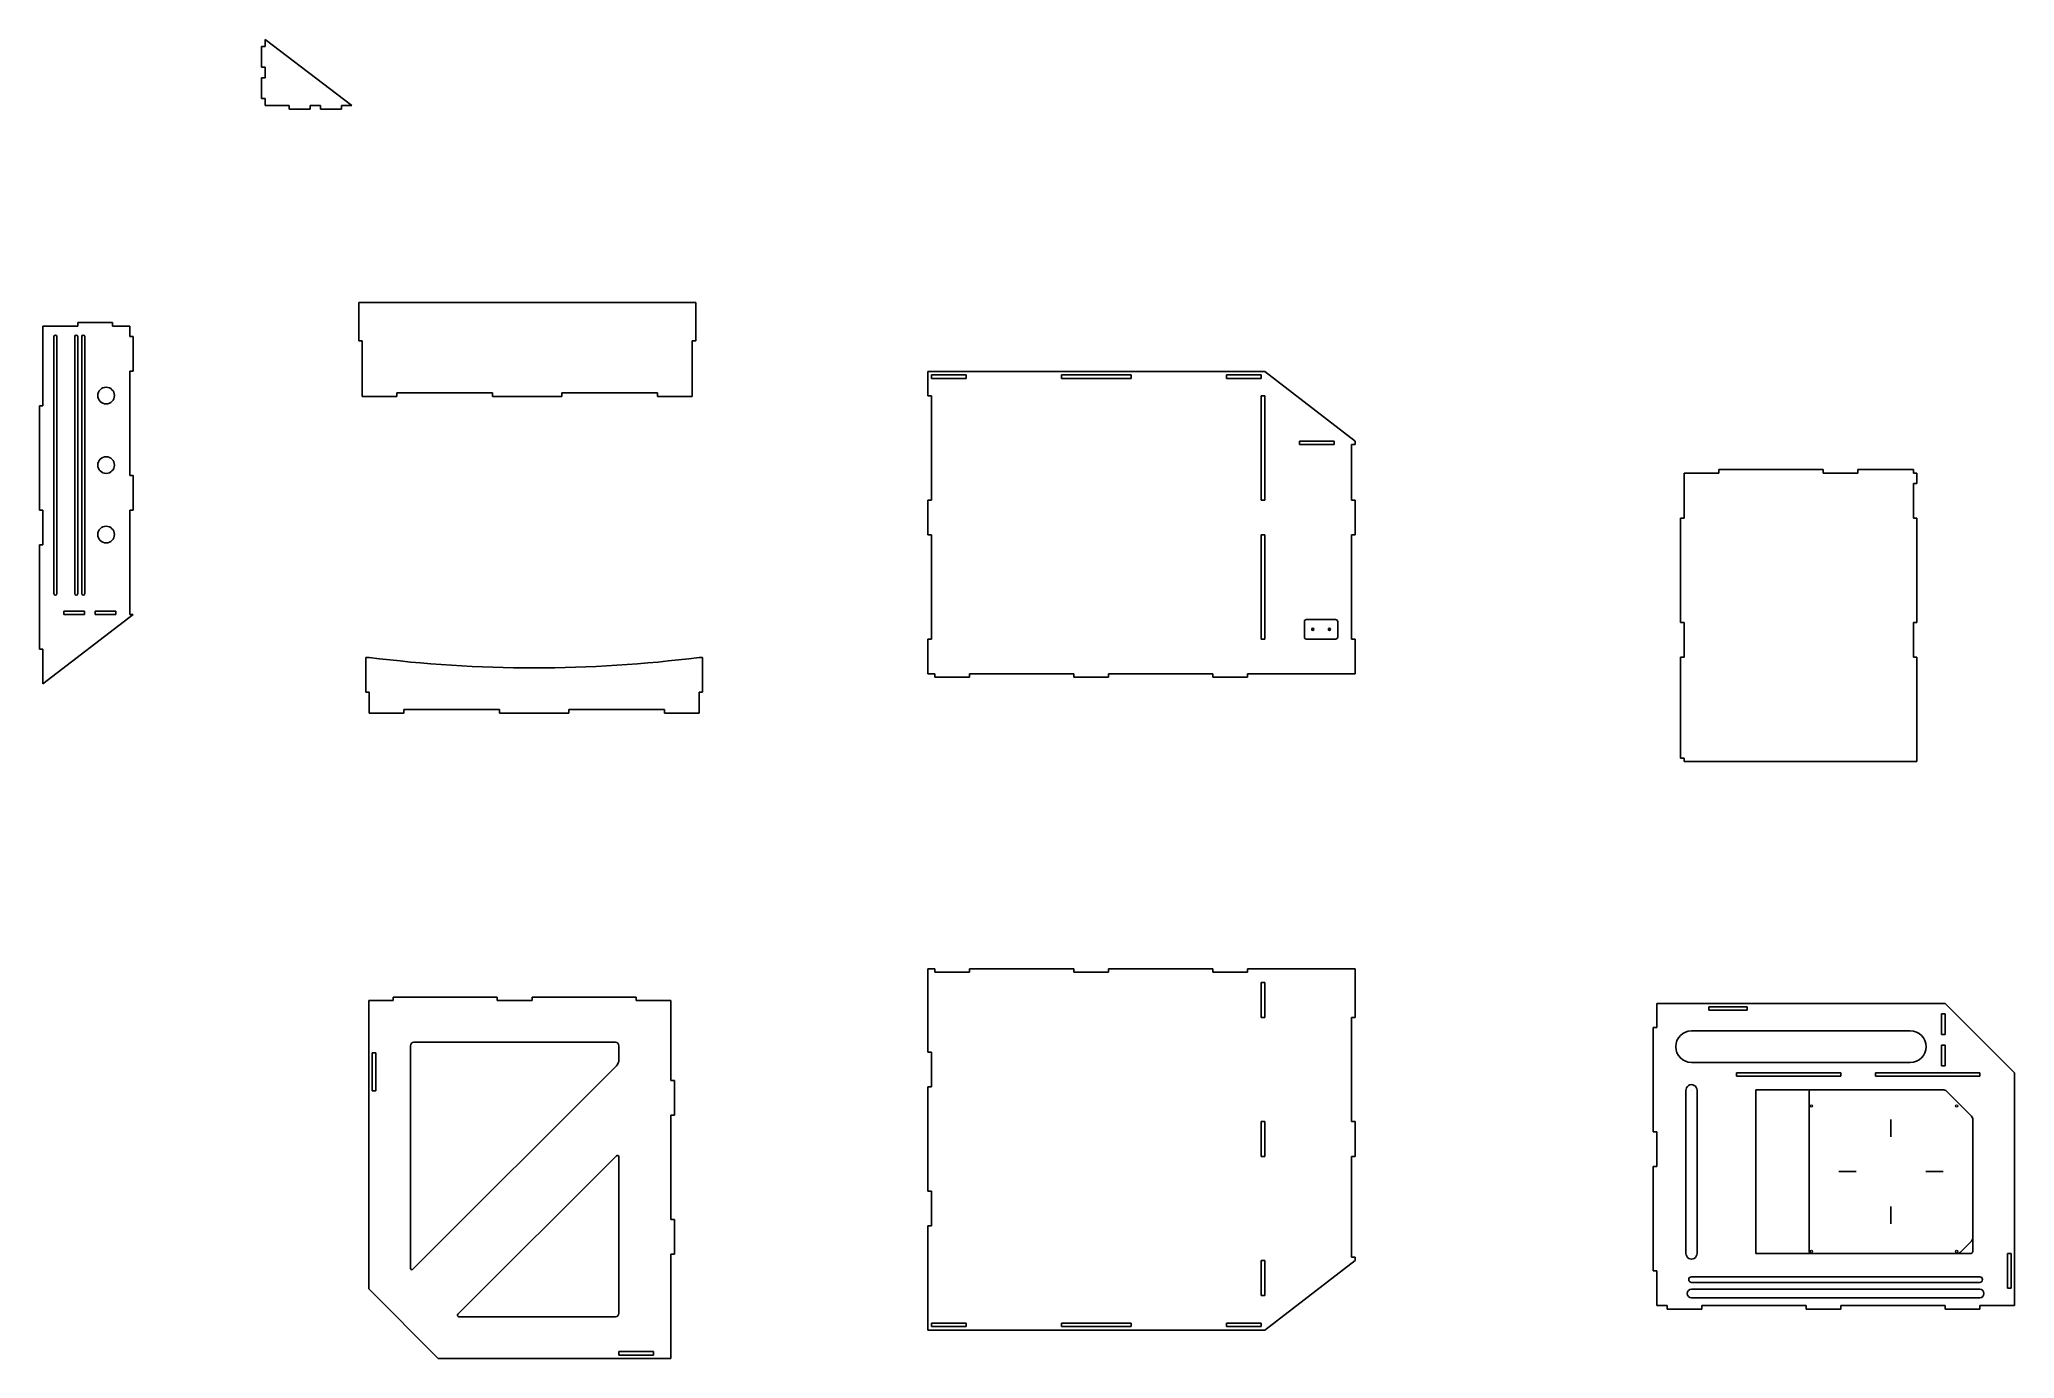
# Model space of a CAD drawing. Header units: millimetres. Extents: x 61 to 2904, y 988 to 2886.
import ezdxf

# ---------------------------------------------------------------- set-up
doc = ezdxf.new("R2010")
doc.units = ezdxf.units.MM

msp = doc.modelspace()

# ---------------------------------------------------------------- linework, layer by layer
at = {"color": 7}
for p, q in [((385.7, 2876.3), (380.7, 2876.3)), ((380.7, 2876.3), (380.7, 2846.3)), ((385.7, 2886.3), (510.7, 2791.3)), ((385.7, 2876.3), (385.7, 2886.3)), ((380.7, 2846.3), (385.7, 2846.3)), ((385.7, 2846.3), (385.7, 2831.3)), ((385.7, 2831.3), (380.7, 2831.3)), ((380.7, 2831.3), (380.7, 2801.3)), ((380.7, 2801.3), (385.7, 2801.3)), ((385.7, 2801.3), (385.7, 2791.3)), ((385.7, 2791.3), (420.7, 2791.3)), ((420.7, 2786.3), (420.7, 2791.3)), ((465.7, 2791.3), (450.7, 2791.3)), ((450.7, 2791.3), (450.7, 2786.3)), ((465.7, 2786.3), (465.7, 2791.3)), ((510.7, 2791.3), (495.7, 2791.3)), ((495.7, 2791.3), (495.7, 2786.3)), ((450.7, 2786.3), (420.7, 2786.3)), ((495.7, 2786.3), (465.7, 2786.3)), ((66, 2359), (66, 2474)), ((66, 2474), (116, 2474)), ((116, 2474), (116, 2479)), ((116, 2479), (166, 2479)), ((166, 2479), (166, 2474)), ((191, 2474), (166, 2474)), ((191, 2459), (191, 2474)), ((81.9, 2459), (81.9, 2089)), ((86.1, 2089), (86.1, 2459)), ((111.9, 2459), (111.9, 2089)), ((116.1, 2089), (116.1, 2459)), ((121.9, 2459), (121.9, 2089)), ((126.1, 2089), (126.1, 2459)), ((196, 2459), (191, 2459)), ((196, 2409), (196, 2459)), ((191, 2259), (191, 2409)), ((191, 2409), (196, 2409)), ((61, 2209), (61, 2359)), ((61, 2359), (66, 2359)), ((156.9, 2274), (156.9, 2274)), ((196, 2259), (191, 2259)), ((196, 2209), (196, 2259)), ((66, 2209), (61, 2209)), ((66, 2159), (66, 2209)), ((191, 2059), (191, 2209)), ((191, 2209), (196, 2209)), ((61, 2009), (61, 2159)), ((61, 2159), (66, 2159)), ((61, 2059), (61, 2064)), ((66, 1959), (196, 2059)), ((96, 2059), (96, 2064)), ((96, 2064), (126, 2064)), ((126, 2059), (96, 2059)), ((126, 2064), (126, 2059)), ((141, 2059), (141, 2064)), ((141, 2064), (171, 2064)), ((171, 2059), (141, 2059)), ((171, 2064), (171, 2059)), ((196, 2059), (191, 2059)), ((66, 2009), (61, 2009)), ((66, 1959), (66, 2009)), ((2389.3, 1499.5), (2804.3, 1499.5)), ((2389.3, 1499.5), (2389.3, 1464.5)), ((2804.3, 1499.5), (2799.3, 1499.5)), ((2804.3, 1484.5), (2799.3, 1484.5)), ((2799.3, 1484.5), (2799.3, 1454.5)), ((2804.3, 1499.5), (2904.3, 1399.5)), ((2804.3, 1454.5), (2804.3, 1484.5)), ((2384.3, 1314.5), (2384.3, 1464.5)), ((2384.3, 1464.5), (2389.3, 1464.5)), ((2439.3, 1459.8), (2754.3, 1459.8)), ((2799.3, 1454.5), (2804.3, 1454.5)), ((2804.3, 1439.5), (2799.3, 1439.5)), ((2799.3, 1439.5), (2799.3, 1409.5)), ((2804.3, 1409.5), (2804.3, 1439.5)), ((2439.3, 1414.5), (2754.3, 1414.5)), ((2504.3, 1394.5), (2504.3, 1399.5)), ((2504.3, 1399.5), (2654.3, 1399.5)), ((2654.3, 1394.5), (2504.3, 1394.5)), ((2654.3, 1399.5), (2654.3, 1394.5)), ((2704.3, 1394.5), (2704.3, 1399.5)), ((2704.3, 1399.5), (2854.3, 1399.5)), ((2854.3, 1394.5), (2704.3, 1394.5)), ((2799.3, 1409.5), (2804.3, 1409.5)), ((2854.3, 1399.5), (2854.3, 1394.5)), ((2904.3, 1064.5), (2904.3, 1399.5)), ((2904.3, 1399.5), (2904.3, 1394.5)), ((2431.3, 1139.5), (2431.3, 1373.9)), ((2439.3, 1374.5), (2439.3, 1374.5)), ((2447.3, 1374.5), (2447.3, 1139.5)), ((2389.3, 1314.5), (2384.3, 1314.5)), ((2389.3, 1264.5), (2389.3, 1314.5)), ((2384.3, 1114.5), (2384.3, 1264.5)), ((2384.3, 1264.5), (2389.3, 1264.5)), ((2439.3, 1139.5), (2439.3, 1139.5)), ((2439.3, 1139.5), (2439.3, 1139.5)), ((2389.3, 1114.5), (2384.3, 1114.5)), ((2389.3, 1064.5), (2389.3, 1114.5)), ((2854.3, 1106), (2439.3, 1106)), ((2439.3, 1098), (2854.3, 1098)), ((2854.3, 1088), (2439.3, 1088)), ((2404.3, 1064.5), (2389.3, 1064.5)), ((2404.3, 1059.5), (2404.3, 1064.5)), ((2454.3, 1059.5), (2404.3, 1059.5)), ((2439.3, 1076), (2854.3, 1076)), ((2604.3, 1064.5), (2454.3, 1064.5)), ((2454.3, 1064.5), (2454.3, 1059.5)), ((2604.3, 1059.5), (2604.3, 1064.5)), ((2654.3, 1059.5), (2604.3, 1059.5)), ((2804.3, 1064.5), (2654.3, 1064.5)), ((2654.3, 1064.5), (2654.3, 1059.5)), ((2804.3, 1059.5), (2804.3, 1064.5)), ((2854.3, 1059.5), (2804.3, 1059.5)), ((2904.3, 1064.5), (2854.3, 1064.5)), ((2854.3, 1064.5), (2854.3, 1059.5))]:
    msp.add_line(p, q, dxfattribs=at)
for p, q in [((525.7, 2507.8), (520.7, 2507.8)), ((520.7, 2507.8), (520.7, 2452.8)), ((525.7, 2507.8), (1000.7, 2507.8)), ((1000.7, 2507.8), (1005.7, 2507.8)), ((1005.7, 2507.8), (1005.7, 2452.8)), ((525.7, 2452.8), (520.7, 2452.8)), ((525.7, 2377.8), (525.7, 2452.8)), ((1000.7, 2452.8), (1000.7, 2377.8)), ((1000.7, 2452.8), (1005.7, 2452.8)), ((1340, 2408.6), (1825, 2408.6)), ((1340, 2408.6), (1345, 2408.6)), ((1340, 2373.6), (1340, 2408.6)), ((1345, 2403.6), (1345, 2398.6)), ((1395, 2403.6), (1345, 2403.6)), ((1345, 2398.6), (1395, 2398.6)), ((1395, 2398.6), (1395, 2403.6)), ((1632.5, 2403.6), (1532.5, 2403.6)), ((1532.5, 2403.6), (1532.5, 2398.6)), ((1532.5, 2398.6), (1632.5, 2398.6)), ((1632.5, 2398.6), (1632.5, 2403.6)), ((1770, 2398.6), (1770, 2403.6)), ((1770, 2403.6), (1820, 2403.6)), ((1820, 2398.6), (1770, 2398.6)), ((1825, 2408.6), (1820, 2408.6)), ((1820, 2403.6), (1820, 2398.6)), ((1825, 2408.6), (1955, 2308.6)), ((525.7, 2377.8), (525.7, 2372.8)), ((525.7, 2372.8), (575.7, 2372.8)), ((575.7, 2372.8), (575.7, 2377.8)), ((713.2, 2377.8), (575.7, 2377.8)), ((713.2, 2372.8), (713.2, 2377.8)), ((763.2, 2372.8), (713.2, 2372.8)), ((763.2, 2372.8), (813.2, 2372.8)), ((813.2, 2372.8), (813.2, 2377.8)), ((950.7, 2377.8), (813.2, 2377.8)), ((950.7, 2372.8), (950.7, 2377.8)), ((1000.7, 2372.8), (950.7, 2372.8)), ((1000.7, 2372.8), (1000.7, 2377.8)), ((1345, 2373.6), (1340, 2373.6)), ((1345, 2223.6), (1345, 2373.6)), ((1825, 2373.6), (1820, 2373.6)), ((1820, 2223.6), (1820, 2373.6)), ((1825, 2223.6), (1825, 2373.6)), ((1875, 2303.6), (1875, 2308.6)), ((1875, 2308.6), (1925, 2308.6)), ((1875, 2303.6), (1925, 2303.6)), ((1925, 2308.6), (1925, 2303.6)), ((1950, 2223.6), (1950, 2303.6)), ((1955, 2303.6), (1950, 2303.6)), ((1955, 2308.6), (1955, 2303.6)), ((2428.7, 2262.4), (2478.7, 2262.4)), ((2428.7, 2262.4), (2478.7, 2262.4)), ((2428.7, 2197.4), (2428.7, 2262.4)), ((2478.7, 2262.4), (2478.7, 2267.4)), ((2478.7, 2267.4), (2628.7, 2267.4)), ((2478.7, 2262.4), (2478.7, 2267.4)), ((2478.7, 2267.4), (2628.7, 2267.4)), ((2628.7, 2267.4), (2628.7, 2262.4)), ((2628.7, 2267.4), (2628.7, 2262.4)), ((2628.7, 2262.4), (2678.7, 2262.4)), ((2628.7, 2262.4), (2678.7, 2262.4)), ((2678.7, 2262.4), (2678.7, 2267.4)), ((2678.7, 2267.4), (2758.7, 2267.4)), ((2678.7, 2262.4), (2678.7, 2267.4)), ((2678.7, 2267.4), (2758.7, 2267.4)), ((2758.7, 2262.4), (2758.7, 2267.4)), ((2763.7, 2262.4), (2758.7, 2262.4)), ((2763.7, 2262.4), (2758.7, 2262.4)), ((2758.7, 2197.4), (2758.7, 2247.4)), ((2758.7, 2247.4), (2763.7, 2247.4)), ((2763.7, 2247.4), (2763.7, 2262.4)), ((1340, 2173.6), (1340, 2223.6)), ((1340, 2223.6), (1345, 2223.6)), ((1820, 2223.6), (1825, 2223.6)), ((1955, 2223.6), (1950, 2223.6)), ((1955, 2173.6), (1955, 2223.6)), ((2423.7, 2047.4), (2423.7, 2197.4)), ((2423.7, 2197.4), (2428.7, 2197.4)), ((2763.7, 2197.4), (2758.7, 2197.4)), ((2763.7, 2047.4), (2763.7, 2197.4)), ((1345, 2173.6), (1340, 2173.6)), ((1345, 2023.6), (1345, 2173.6)), ((1825, 2173.6), (1820, 2173.6)), ((1820, 2173.6), (1820, 2023.6)), ((1825, 2023.6), (1825, 2173.6)), ((1950, 2023.6), (1950, 2173.6)), ((1950, 2173.6), (1955, 2173.6)), ((1882, 2048.6), (1882, 2026.6)), ((1927, 2051.6), (1885, 2051.6)), ((1930, 2026.6), (1930, 2048.6)), ((2428.7, 2047.4), (2423.7, 2047.4)), ((2428.7, 1997.4), (2428.7, 2047.4)), ((2758.7, 1997.4), (2758.7, 2047.4)), ((2758.7, 2047.4), (2763.7, 2047.4)), ((1340, 1973.6), (1340, 2023.6)), ((1340, 2023.6), (1345, 2023.6)), ((1820, 2023.6), (1825, 2023.6)), ((1885, 2023.6), (1927, 2023.6)), ((1955, 2023.6), (1950, 2023.6)), ((1955, 1973.6), (1955, 2023.6)), ((535.7, 1997.2), (530.7, 1997.2)), ((530.7, 1997.2), (530.7, 1947.2)), ((1010.7, 1997.2), (1015.7, 1997.2)), ((1015.7, 1997.2), (1015.7, 1947.2)), ((2423.7, 1997.4), (2428.7, 1997.4)), ((2423.7, 1852.4), (2423.7, 1997.4)), ((2763.7, 1997.4), (2758.7, 1997.4)), ((2763.7, 1847.4), (2763.7, 1997.4)), ((1340, 1973.6), (1350, 1973.6)), ((1340, 1973.6), (1350, 1973.6)), ((1350, 1968.6), (1350, 1973.6)), ((1350, 1968.6), (1350, 1973.6)), ((1400, 1968.6), (1350, 1968.6)), ((1400, 1968.6), (1350, 1968.6)), ((1400, 1973.6), (1400, 1968.6)), ((1550, 1973.6), (1400, 1973.6)), ((1400, 1968.6), (1400, 1973.6)), ((1400, 1973.6), (1550, 1973.6)), ((1550, 1968.6), (1550, 1973.6)), ((1550, 1968.6), (1550, 1973.6)), ((1600, 1968.6), (1550, 1968.6)), ((1600, 1968.6), (1550, 1968.6)), ((1600, 1973.6), (1600, 1968.6)), ((1750, 1973.6), (1600, 1973.6)), ((1750, 1973.6), (1600, 1973.6)), ((1600, 1973.6), (1600, 1968.6)), ((1750, 1968.6), (1750, 1973.6)), ((1750, 1968.6), (1750, 1973.6)), ((1800, 1968.6), (1750, 1968.6)), ((1750, 1968.6), (1800, 1968.6)), ((1800, 1968.6), (1750, 1968.6)), ((1800, 1968.6), (1750, 1968.6)), ((1800, 1973.6), (1800, 1968.6)), ((1800, 1973.6), (1950, 1973.6)), ((1950, 1973.6), (1800, 1973.6)), ((1800, 1973.6), (1800, 1968.6)), ((1825, 1973.6), (1820, 1973.6)), ((1950, 1973.6), (1955, 1973.6)), ((1955, 1973.6), (1950, 1973.6)), ((530.7, 1947.2), (535.7, 1947.2)), ((535.7, 1947.2), (535.7, 1922.2)), ((1015.7, 1947.2), (1010.7, 1947.2)), ((1010.7, 1922.2), (1010.7, 1947.2)), ((535.7, 1922.2), (535.7, 1917.2)), ((535.7, 1917.2), (585.7, 1917.2)), ((585.7, 1917.2), (585.7, 1922.2)), ((723.2, 1922.2), (585.7, 1922.2)), ((723.2, 1917.2), (723.2, 1922.2)), ((773.2, 1917.2), (723.2, 1917.2)), ((773.2, 1917.2), (823.2, 1917.2)), ((823.2, 1917.2), (823.2, 1922.2)), ((960.7, 1922.2), (823.2, 1922.2)), ((960.7, 1917.2), (960.7, 1922.2)), ((1010.7, 1917.2), (960.7, 1917.2)), ((1010.7, 1917.2), (1010.7, 1922.2)), ((2428.7, 1852.4), (2423.7, 1852.4)), ((2428.7, 1847.4), (2428.7, 1852.4)), ((2428.7, 1847.4), (2763.7, 1847.4)), ((2763.7, 1847.4), (2758.7, 1847.4)), ((1340, 1549.3), (1350, 1549.3)), ((1340, 1429.3), (1340, 1549.3)), ((1350, 1544.3), (1350, 1549.3)), ((1400, 1544.3), (1350, 1544.3)), ((1400, 1549.3), (1400, 1544.3)), ((1550, 1549.3), (1400, 1549.3)), ((1550, 1544.3), (1550, 1549.3)), ((1600, 1544.3), (1550, 1544.3)), ((1600, 1549.3), (1600, 1544.3)), ((1750, 1549.3), (1600, 1549.3)), ((1750, 1544.3), (1750, 1549.3)), ((1800, 1544.3), (1750, 1544.3)), ((1750, 1544.3), (1800, 1544.3)), ((1800, 1544.3), (1750, 1544.3)), ((1800, 1549.3), (1800, 1544.3)), ((1800, 1549.3), (1950, 1549.3)), ((1825, 1549.3), (1820, 1549.3)), ((1950, 1549.3), (1955, 1549.3)), ((1955, 1549.3), (1950, 1549.3)), ((1955, 1549.3), (1955, 1479.3)), ((720.1, 1508.5), (570.1, 1508.5)), ((570.1, 1508.5), (570.1, 1503.5)), ((720.1, 1503.5), (720.1, 1508.5)), ((920.1, 1508.5), (770.1, 1508.5)), ((770.1, 1508.5), (770.1, 1503.5)), ((920.1, 1503.5), (920.1, 1508.5)), ((1825, 1529.3), (1820, 1529.3)), ((1820, 1479.3), (1820, 1529.3)), ((1825, 1479.3), (1825, 1529.3)), ((535.1, 1503.5), (535.1, 1088.5)), ((570.1, 1503.5), (535.1, 1503.5)), ((535.1, 1503.5), (540.1, 1503.5)), ((535.1, 1503.5), (540.1, 1503.5)), ((770.1, 1503.5), (720.1, 1503.5)), ((970.1, 1503.5), (920.1, 1503.5)), ((970.1, 1388.5), (970.1, 1503.5)), ((1820, 1479.3), (1825, 1479.3)), ((1955, 1479.3), (1950, 1479.3)), ((1950, 1479.3), (1950, 1329.3)), ((2389.3, 1499.5), (2389.3, 1494.5)), ((2464.3, 1494.5), (2464.3, 1489.5)), ((2519.3, 1494.5), (2464.3, 1494.5)), ((2464.3, 1489.5), (2519.3, 1489.5)), ((2519.3, 1489.5), (2519.3, 1494.5)), ((540.1, 1428.5), (545.1, 1428.5)), ((540.1, 1373.5), (540.1, 1428.5)), ((545.1, 1428.5), (545.1, 1373.5)), ((595.1, 1118.3), (595.1, 1438.5)), ((890.1, 1443.5), (600.1, 1443.5)), ((895.1, 1418.3), (895.1, 1438.5)), ((1345, 1429.3), (1340, 1429.3)), ((1345, 1379.3), (1345, 1429.3)), ((598.6, 1116.9), (891.5, 1409.8)), ((545.1, 1373.5), (540.1, 1373.5)), ((975.1, 1388.5), (970.1, 1388.5)), ((975.1, 1338.5), (975.1, 1388.5)), ((1340, 1229.3), (1340, 1379.3)), ((1340, 1379.3), (1345, 1379.3)), ((2561.7, 1375.1), (2531.7, 1375.1)), ((2531.7, 1375.1), (2531.7, 1139.5)), ((2611.7, 1375.1), (2561.7, 1375.1)), ((2608.7, 1372.1), (2608.7, 1142.5)), ((2611.7, 1375.1), (2801.2, 1375.1)), ((2806.4, 1373), (2842.2, 1337.2)), ((970.1, 1188.5), (970.1, 1338.5)), ((970.1, 1338.5), (975.1, 1338.5)), ((1825, 1329.3), (1820, 1329.3)), ((1820, 1329.3), (1820, 1279.3)), ((1825, 1279.3), (1825, 1329.3)), ((1950, 1329.3), (1955, 1329.3)), ((1955, 1279.3), (1955, 1329.3)), ((2726.5, 1307.3), (2726.5, 1332.3)), ((2844.3, 1332.1), (2844.3, 1162.5)), ((663.4, 1052.1), (891.5, 1280.2)), ((895.1, 1278.7), (895.1, 1053.5)), ((1820, 1279.3), (1825, 1279.3)), ((1955, 1279.3), (1950, 1279.3)), ((1950, 1279.3), (1950, 1134.3)), ((2676.5, 1257.3), (2651.5, 1257.3)), ((2776.5, 1257.3), (2801.5, 1257.3)), ((1345, 1229.3), (1340, 1229.3)), ((1345, 1179.3), (1345, 1229.3)), ((2726.5, 1207.3), (2726.5, 1182.3)), ((975.1, 1188.5), (970.1, 1188.5)), ((975.1, 1138.5), (975.1, 1188.5)), ((1340, 1029.3), (1340, 1179.3)), ((1340, 1179.3), (1345, 1179.3)), ((970.1, 1138.5), (975.1, 1138.5)), ((970.1, 1138.5), (970.1, 988.5)), ((2531.7, 1139.5), (2561.7, 1139.5)), ((2611.7, 1139.5), (2561.7, 1139.5)), ((2821.3, 1139.5), (2611.7, 1139.5)), ((2841.3, 1139.5), (2821.3, 1139.5)), ((2842.2, 1157.4), (2826.4, 1141.6)), ((2844.3, 1142.5), (2844.3, 1162.5)), ((2894.3, 1089.5), (2894.3, 1139.5)), ((2894.3, 1139.5), (2899.3, 1139.5)), ((2899.3, 1139.5), (2899.3, 1089.5)), ((1820, 1129.3), (1820, 1079.3)), ((1825, 1129.3), (1820, 1129.3)), ((1825, 1029.3), (1955, 1129.3)), ((1825, 1079.3), (1825, 1129.3)), ((1950, 1134.3), (1955, 1134.3)), ((1955, 1129.3), (1955, 1134.3)), ((535.1, 1088.5), (635.1, 988.5)), ((2899.3, 1089.5), (2894.3, 1089.5)), ((1820, 1079.3), (1825, 1079.3)), ((2904.3, 1064.5), (2899.3, 1064.5)), ((890.1, 1048.5), (664.9, 1048.5)), ((1340, 1029.3), (1345, 1029.3)), ((1395, 1039.3), (1345, 1039.3)), ((1345, 1039.3), (1345, 1034.3)), ((1345, 1034.3), (1395, 1034.3)), ((1345, 1029.3), (1820, 1029.3)), ((1395, 1034.3), (1395, 1039.3)), ((1632.5, 1039.3), (1532.5, 1039.3)), ((1532.5, 1039.3), (1532.5, 1034.3)), ((1632.5, 1034.3), (1532.5, 1034.3)), ((1632.5, 1034.3), (1632.5, 1039.3)), ((1770, 1034.3), (1770, 1039.3)), ((1770, 1039.3), (1820, 1039.3)), ((1820, 1034.3), (1770, 1034.3)), ((1820, 1039.3), (1820, 1034.3)), ((1825, 1029.3), (1820, 1029.3)), ((895.1, 993.5), (895.1, 998.5)), ((895.1, 998.5), (945.1, 998.5)), ((945.1, 998.5), (945.1, 993.5)), ((970.1, 988.5), (635.1, 988.5)), ((895.1, 993.5), (945.1, 993.5)), ((970.1, 988.5), (970.1, 993.5))]:
    msp.add_line(p, q)
for centre in [(156.9, 2374), (156.9, 2274), (156.9, 2174)]:
    msp.add_circle(centre, 12, dxfattribs=at)
for centre in [(1894, 2037.6), (1918, 2037.6)]:
    msp.add_circle(centre, 1.5)
at = {"color": 7, "linetype": 'Continuous', "lineweight": 15}
for centre in [(2612, 1351.8), (2821, 1351.8), (2612, 1142.8), (2821, 1142.8)]:
    msp.add_circle(centre, 1.6, dxfattribs=at)
at = {"color": 7}
for centre, radius, start, end in [((84, 2459), 2.1, 0, 180), ((114, 2459), 2.1, 0, 180), ((124, 2459), 2.1, 0, 180), ((84, 2089), 2.1, 180, 0), ((114, 2089), 2.1, 180, 0), ((124, 2089), 2.1, 180, 0), ((2439.3, 1437.1), 22.7, 90, 270), ((2754.3, 1437.1), 22.7, 270, 90), ((2439.3, 1374.5), 8, 0, 183.8995), ((2439.3, 1139.5), 8, 179.9909, 0), ((2439.3, 1082), 6, 90, 270), ((2439.3, 1102), 4, 90, 270), ((2854.3, 1102), 4, 270, 90), ((2854.3, 1082), 6, 270, 90)]:
    msp.add_arc(centre, radius, start, end, dxfattribs=at)
for centre, radius, start, end in [((1885, 2048.6), 3, 90, 180), ((1927, 2048.6), 3, 0, 90), ((1885, 2026.6), 3, 180, 270), ((1927, 2026.6), 3, 270, 0), ((773.2, 3869.9), 1887.7, 262.7722, 277.2278), ((600.1, 1438.5), 5, 90, 180), ((890.1, 1438.5), 5, 0, 90), ((883, 1418.3), 12.1, 315, 0), ((2611.7, 1372.1), 3, 90, 180), ((2800.9, 1366.7), 8.42, 49.1982, 87.4229), ((2837.1, 1332.1), 7.24, 0, 45), ((893, 1278.7), 2.07, 0, 135), ((2611.7, 1142.5), 3, 180, 270), ((2821.3, 1146.7), 7.24, 270, 315), ((2841.3, 1142.5), 3, 270, 0), ((2837.1, 1162.5), 7.24, 315, 0), ((597.1, 1118.3), 2.07, 180, 315), ((664.9, 1050.6), 2.07, 135, 270), ((890.1, 1053.5), 5, 270, 0)]:
    msp.add_arc(centre, radius, start, end)

doc.saveas('drawing.dxf')
